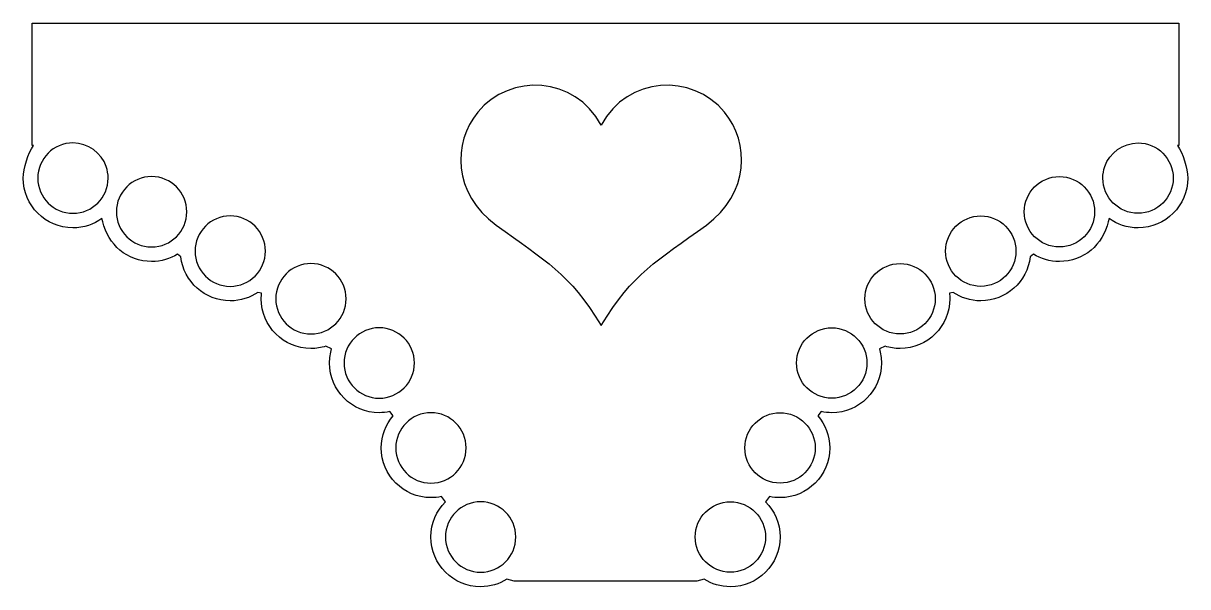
# Model space of a CAD drawing. Header units: centimetres. Extents: x -8.2 to 8.2, y -3.9 to 3.9.
import ezdxf

# ---------------------------------------------------------------- set-up
doc = ezdxf.new("R2010")
doc.units = ezdxf.units.CM
doc.header["$MEASUREMENT"] = 0
doc.layers.add('Camada 1', color=7, linetype='Continuous')

msp = doc.modelspace()

# ---------------------------------------------------------------- linework, layer by layer
at = {"layer": 'Camada 1'}
msp.add_open_spline([(0.08332, -3.86568), (0.08332, -3.86568), (0.14756, -3.86568), (0.14756, -3.86568), (0.14756, -3.86568), (0.14756, -3.86568), (1.27897, -3.86568), (1.27897, -3.86568), (1.27897, -3.86568), (1.27897, -3.86568), (1.38388, -3.84097), (1.38388, -3.84097), (1.38388, -3.84097), (1.4904, -3.90698), (1.6161, -3.94519), (1.75059, -3.94519), (1.75059, -3.94519), (2.13521, -3.94519), (2.44697, -3.63343), (2.44697, -3.24899), (2.44697, -3.24899), (2.44697, -3.05674), (2.36908, -2.88275), (2.24303, -2.75673), (2.24303, -2.75673), (2.24303, -2.75673), (2.30108, -2.68257), (2.30108, -2.68257), (2.30108, -2.68257), (2.34807, -2.69265), (2.39686, -2.69784), (2.44679, -2.69784), (2.44679, -2.69784), (2.83141, -2.69784), (3.14317, -2.38608), (3.14317, -2.00164), (3.14317, -2.00164), (3.14317, -1.82958), (3.08073, -1.672), (2.97714, -1.5505), (2.97714, -1.5505), (2.97714, -1.5505), (3.02183, -1.49213), (3.02183, -1.49213), (3.02183, -1.49213), (3.0703, -1.50269), (3.12055, -1.50838), (3.17211, -1.50838), (3.17211, -1.50838), (3.55673, -1.50838), (3.86849, -1.19662), (3.86849, -0.81218), (3.86849, -0.81218), (3.86849, -0.74336), (3.85857, -0.67687), (3.84002, -0.61411), (3.84002, -0.61411), (3.84002, -0.61411), (3.92069, -0.57733), (3.92069, -0.57733), (3.92069, -0.57733), (3.98654, -0.59799), (4.05666, -0.60921), (4.12937, -0.60921), (4.12937, -0.60921), (4.51397, -0.60921), (4.82573, -0.29745), (4.82573, 0.08701), (4.82573, 0.08701), (4.82573, 0.114), (4.82425, 0.14067), (4.82134, 0.16686), (4.82134, 0.16686), (4.82134, 0.16686), (4.87158, 0.1771), (4.87158, 0.1771), (4.87158, 0.1771), (4.98265, 0.10196), (5.11666, 0.05804), (5.26076, 0.05804), (5.26076, 0.05804), (5.61837, 0.05804), (5.91288, 0.32752), (5.95272, 0.67439), (5.95272, 0.67439), (5.95272, 0.67439), (5.99759, 0.71278), (5.99759, 0.71278), (5.99759, 0.71278), (6.10379, 0.64708), (6.22902, 0.6092), (6.36303, 0.6092), (6.36303, 0.6092), (6.69953, 0.6092), (6.98038, 0.84777), (7.04526, 1.16506), (7.04526, 1.16506), (7.04526, 1.16506), (7.06055, 1.21059), (7.06055, 1.21059), (7.06055, 1.21059), (7.17469, 1.12897), (7.31442, 1.08081), (7.46534, 1.08081), (7.46534, 1.08081), (7.84994, 1.08081), (8.16154, 1.39257), (8.16154, 1.77701), (8.16154, 1.77701), (8.16154, 1.92158), (8.09484, 2.12195), (8.01956, 2.23334), (8.01956, 2.23334), (8.02591, 2.2335), (8.0321, 2.23368), (8.03792, 2.23368), (8.03792, 2.23368), (8.03792, 2.23368), (8.03794, 3.94522), (8.03794, 3.94522), (8.03794, 3.94522), (8.03794, 3.94522), (0.06054, 3.94522), (0.06054, 3.94522), (0.06054, 3.94522), (0.06054, 3.94522), (-0.06046, 3.94522), (-0.06046, 3.94522), (-0.06046, 3.94522), (-0.06046, 3.94522), (-8.03799, 3.94522), (-8.03799, 3.94522), (-8.03799, 3.94522), (-8.03799, 3.94522), (-8.03799, 2.23371), (-8.03799, 2.23371), (-8.03799, 2.23371), (-8.03214, 2.23371), (-8.02595, 2.23355), (-8.01952, 2.23337), (-8.01952, 2.23337), (-8.0949, 2.122), (-8.16158, 1.92163), (-8.16158, 1.77706), (-8.16158, 1.77706), (-8.16158, 1.39259), (-7.8499, 1.08086), (-7.46538, 1.08086), (-7.46538, 1.08086), (-7.31436, 1.08086), (-7.17468, 1.12899), (-7.06059, 1.21064), (-7.06059, 1.21064), (-7.06059, 1.21064), (-7.04522, 1.16511), (-7.04522, 1.16511), (-7.04522, 1.16511), (-6.98032, 0.84782), (-6.69957, 0.60925), (-6.36299, 0.60925), (-6.36299, 0.60925), (-6.22898, 0.60925), (-6.10375, 0.64714), (-5.99755, 0.71283), (-5.99755, 0.71283), (-5.99755, 0.71283), (-5.95268, 0.67444), (-5.95268, 0.67444), (-5.95268, 0.67444), (-5.91283, 0.32757), (-5.61833, 0.05809), (-5.26069, 0.05809), (-5.26069, 0.05809), (-5.1166, 0.05809), (-4.98259, 0.10201), (-4.87151, 0.17715), (-4.87151, 0.17715), (-4.87151, 0.17715), (-4.82127, 0.16691), (-4.82127, 0.16691), (-4.82127, 0.16691), (-4.82418, 0.14072), (-4.82566, 0.11405), (-4.82566, 0.08706), (-4.82566, 0.08706), (-4.82566, -0.29741), (-4.5139, -0.60916), (-4.1293, -0.60916), (-4.1293, -0.60916), (-4.05659, -0.60916), (-3.9865, -0.59794), (-3.92065, -0.57728), (-3.92065, -0.57728), (-3.92065, -0.57728), (-3.83998, -0.61406), (-3.83998, -0.61406), (-3.83998, -0.61406), (-3.85853, -0.67682), (-3.86845, -0.74334), (-3.86845, -0.81213), (-3.86845, -0.81213), (-3.86845, -1.19657), (-3.55669, -1.50833), (-3.17207, -1.50833), (-3.17207, -1.50833), (-3.12053, -1.50833), (-3.07026, -1.50264), (-3.02181, -1.49208), (-3.02181, -1.49208), (-3.02181, -1.49208), (-2.9771, -1.55045), (-2.9771, -1.55045), (-2.9771, -1.55045), (-3.08068, -1.67195), (-3.14313, -1.82953), (-3.14313, -2.00159), (-3.14313, -2.00159), (-3.14313, -2.38603), (-2.83137, -2.69779), (-2.44677, -2.69779), (-2.44677, -2.69779), (-2.39684, -2.69779), (-2.34805, -2.6926), (-2.30104, -2.68252), (-2.30104, -2.68252), (-2.30104, -2.68252), (-2.24299, -2.75668), (-2.24299, -2.75668), (-2.24299, -2.75668), (-2.36904, -2.88273), (-2.44693, -3.05672), (-2.44693, -3.24894), (-2.44693, -3.24894), (-2.44693, -3.63338), (-2.13517, -3.94514), (-1.75055, -3.94514), (-1.75055, -3.94514), (-1.61606, -3.94514), (-1.49036, -3.90693), (-1.38384, -3.84092), (-1.38384, -3.84092), (-1.38384, -3.84092), (-1.27893, -3.86563), (-1.27893, -3.86563), (-1.27893, -3.86563), (-1.27893, -3.86563), (-0.14751, -3.86563), (-0.14751, -3.86563), (-0.14751, -3.86563), (-0.14751, -3.86563), (-0.08326, -3.86563), (-0.08326, -3.86563), (-0.08326, -3.86563), (-0.08326, -3.86563), (0.08332, -3.86563), (0.08332, -3.86563), (0.08332, -3.86563), (0.08332, -3.86563), (0.08332, -3.86568), (0.08332, -3.86568)], degree=3, knots=[0, 0, 0, 0, 0.01515152, 0.01515152, 0.01515152, 0.01515152, 0.03030303, 0.03030303, 0.03030303, 0.03030303, 0.04545455, 0.04545455, 0.04545455, 0.04545455, 0.06060606, 0.06060606, 0.06060606, 0.06060606, 0.07575758, 0.07575758, 0.07575758, 0.07575758, 0.09090909, 0.09090909, 0.09090909, 0.09090909, 0.10606061, 0.10606061, 0.10606061, 0.10606061, 0.12121212, 0.12121212, 0.12121212, 0.12121212, 0.13636364, 0.13636364, 0.13636364, 0.13636364, 0.15151515, 0.15151515, 0.15151515, 0.15151515, 0.16666667, 0.16666667, 0.16666667, 0.16666667, 0.18181818, 0.18181818, 0.18181818, 0.18181818, 0.1969697, 0.1969697, 0.1969697, 0.1969697, 0.21212121, 0.21212121, 0.21212121, 0.21212121, 0.22727273, 0.22727273, 0.22727273, 0.22727273, 0.24242424, 0.24242424, 0.24242424, 0.24242424, 0.25757576, 0.25757576, 0.25757576, 0.25757576, 0.27272727, 0.27272727, 0.27272727, 0.27272727, 0.28787879, 0.28787879, 0.28787879, 0.28787879, 0.3030303, 0.3030303, 0.3030303, 0.3030303, 0.31818182, 0.31818182, 0.31818182, 0.31818182, 0.33333333, 0.33333333, 0.33333333, 0.33333333, 0.34848485, 0.34848485, 0.34848485, 0.34848485, 0.36363636, 0.36363636, 0.36363636, 0.36363636, 0.37878788, 0.37878788, 0.37878788, 0.37878788, 0.39393939, 0.39393939, 0.39393939, 0.39393939, 0.40909091, 0.40909091, 0.40909091, 0.40909091, 0.42424242, 0.42424242, 0.42424242, 0.42424242, 0.43939394, 0.43939394, 0.43939394, 0.43939394, 0.45454545, 0.45454545, 0.45454545, 0.45454545, 0.46969697, 0.46969697, 0.46969697, 0.46969697, 0.48484848, 0.48484848, 0.48484848, 0.48484848, 0.5, 0.5, 0.5, 0.5, 0.51515152, 0.51515152, 0.51515152, 0.51515152, 0.53030303, 0.53030303, 0.53030303, 0.53030303, 0.54545455, 0.54545455, 0.54545455, 0.54545455, 0.56060606, 0.56060606, 0.56060606, 0.56060606, 0.57575758, 0.57575758, 0.57575758, 0.57575758, 0.59090909, 0.59090909, 0.59090909, 0.59090909, 0.60606061, 0.60606061, 0.60606061, 0.60606061, 0.62121212, 0.62121212, 0.62121212, 0.62121212, 0.63636364, 0.63636364, 0.63636364, 0.63636364, 0.65151515, 0.65151515, 0.65151515, 0.65151515, 0.66666667, 0.66666667, 0.66666667, 0.66666667, 0.68181818, 0.68181818, 0.68181818, 0.68181818, 0.6969697, 0.6969697, 0.6969697, 0.6969697, 0.71212121, 0.71212121, 0.71212121, 0.71212121, 0.72727273, 0.72727273, 0.72727273, 0.72727273, 0.74242424, 0.74242424, 0.74242424, 0.74242424, 0.75757576, 0.75757576, 0.75757576, 0.75757576, 0.77272727, 0.77272727, 0.77272727, 0.77272727, 0.78787879, 0.78787879, 0.78787879, 0.78787879, 0.8030303, 0.8030303, 0.8030303, 0.8030303, 0.81818182, 0.81818182, 0.81818182, 0.81818182, 0.83333333, 0.83333333, 0.83333333, 0.83333333, 0.84848485, 0.84848485, 0.84848485, 0.84848485, 0.86363636, 0.86363636, 0.86363636, 0.86363636, 0.87878788, 0.87878788, 0.87878788, 0.87878788, 0.89393939, 0.89393939, 0.89393939, 0.89393939, 0.90909091, 0.90909091, 0.90909091, 0.90909091, 0.92424242, 0.92424242, 0.92424242, 0.92424242, 0.93939394, 0.93939394, 0.93939394, 0.93939394, 0.95454545, 0.95454545, 0.95454545, 0.95454545, 0.96969697, 0.96969697, 0.96969697, 0.96969697, 1, 1, 1, 1], dxfattribs=at)
at = {"layer": 'Camada 1', "color": 7}
for points, knots in [([(-0.06093, -0.2859), (-0.5049, 0.44919), (-0.84285, 0.61424), (-1.53434, 1.11954), (-1.53434, 1.11954), (-2.14143, 1.56253), (-2.14177, 2.27566), (-1.79032, 2.70209), (-1.79032, 2.70209), (-1.33643, 3.24851), (-0.43076, 3.2098), (-0.06092, 2.51977), (-0.06092, 2.51977), (0.30921, 3.2098), (1.21376, 3.24851), (1.66816, 2.70209), (1.66816, 2.70209), (2.02141, 2.27566), (2.01992, 1.56256), (1.41382, 1.11954), (1.41382, 1.11954), (0.72131, 0.61424), (0.38367, 0.4492), (-0.06093, -0.2859)], [0, 0, 0, 0, 0.14285714, 0.14285714, 0.14285714, 0.14285714, 0.28571429, 0.28571429, 0.28571429, 0.28571429, 0.42857143, 0.42857143, 0.42857143, 0.42857143, 0.57142857, 0.57142857, 0.57142857, 0.57142857, 0.71428571, 0.71428571, 0.71428571, 0.71428571, 1, 1, 1, 1]), ([(-6.9991, 1.93806), (-6.98169, 1.88766), (-6.97227, 1.8335), (-6.97227, 1.77706), (-6.97227, 1.77706), (-6.97227, 1.5048), (-7.19304, 1.28396), (-7.46537, 1.28396), (-7.46537, 1.28396), (-7.7377, 1.28396), (-7.95845, 1.5048), (-7.95845, 1.77706), (-7.95845, 1.77706), (-7.95845, 1.91319), (-7.90323, 2.03646), (-7.81404, 2.12573), (-7.81404, 2.12573), (-7.72482, 2.21503), (-7.60155, 2.27014), (-7.46537, 2.27014), (-7.46537, 2.27014), (-7.24937, 2.27014), (-7.06586, 2.13126), (-6.9991, 1.93806)], [0, 0, 0, 0, 0.14285714, 0.14285714, 0.14285714, 0.14285714, 0.28571429, 0.28571429, 0.28571429, 0.28571429, 0.42857143, 0.42857143, 0.42857143, 0.42857143, 0.57142857, 0.57142857, 0.57142857, 0.57142857, 0.71428571, 0.71428571, 0.71428571, 0.71428571, 1, 1, 1, 1]), ([(6.9991, 1.93806), (6.98169, 1.88766), (6.97224, 1.8335), (6.97224, 1.77706), (6.97224, 1.77706), (6.97224, 1.5048), (7.19309, 1.28396), (7.46534, 1.28396), (7.46534, 1.28396), (7.73776, 1.28396), (7.95844, 1.50481), (7.95844, 1.77706), (7.95844, 1.77706), (7.95844, 1.91319), (7.9033, 2.03646), (7.81403, 2.12573), (7.81403, 2.12573), (7.72489, 2.21503), (7.60162, 2.27014), (7.46534, 2.27014), (7.46534, 2.27014), (7.24937, 2.27014), (7.06594, 2.13126), (6.9991, 1.93806)], [0, 0, 0, 0, 0.14285714, 0.14285714, 0.14285714, 0.14285714, 0.28571429, 0.28571429, 0.28571429, 0.28571429, 0.42857143, 0.42857143, 0.42857143, 0.42857143, 0.57142857, 0.57142857, 0.57142857, 0.57142857, 0.71428571, 0.71428571, 0.71428571, 0.71428571, 1, 1, 1, 1]), ([(-6.85607, 1.30544), (-6.85607, 1.5777), (-6.63538, 1.79852), (-6.36297, 1.79852), (-6.36297, 1.79852), (-6.09071, 1.79852), (-5.86989, 1.57767), (-5.86989, 1.30544), (-5.86989, 1.30544), (-5.86989, 1.03321), (-6.09074, 0.81234), (-6.36297, 0.81234), (-6.36297, 0.81234), (-6.63538, 0.81234), (-6.85607, 1.03318), (-6.85607, 1.30544)], [0, 0, 0, 0, 0.2, 0.2, 0.2, 0.2, 0.4, 0.4, 0.4, 0.4, 0.6, 0.6, 0.6, 0.6, 1, 1, 1, 1]), ([(6.85615, 1.30544), (6.85615, 1.5777), (6.63546, 1.79852), (6.36305, 1.79852), (6.36305, 1.79852), (6.09082, 1.79852), (5.86997, 1.57767), (5.86997, 1.30544), (5.86997, 1.30544), (5.86997, 1.03321), (6.09082, 0.81234), (6.36305, 0.81234), (6.36305, 0.81234), (6.63546, 0.81234), (6.85615, 1.03318), (6.85615, 1.30544)], [0, 0, 0, 0, 0.2, 0.2, 0.2, 0.2, 0.4, 0.4, 0.4, 0.4, 0.6, 0.6, 0.6, 0.6, 1, 1, 1, 1]), ([(-5.75379, 0.75426), (-5.75379, 1.02652), (-5.5331, 1.24736), (-5.26069, 1.24736), (-5.26069, 1.24736), (-4.98843, 1.24736), (-4.76759, 1.02651), (-4.76759, 0.75426), (-4.76759, 0.75426), (-4.76759, 0.48203), (-4.98844, 0.26118), (-5.26069, 0.26118), (-5.26069, 0.26118), (-5.53307, 0.26118), (-5.75379, 0.48203), (-5.75379, 0.75426)], [0, 0, 0, 0, 0.2, 0.2, 0.2, 0.2, 0.4, 0.4, 0.4, 0.4, 0.6, 0.6, 0.6, 0.6, 1, 1, 1, 1]), ([(5.75387, 0.75426), (5.75387, 1.02652), (5.53315, 1.24736), (5.26077, 1.24736), (5.26077, 1.24736), (4.98851, 1.24736), (4.76767, 1.02651), (4.76767, 0.75426), (4.76767, 0.75426), (4.76767, 0.48203), (4.98852, 0.26118), (5.26077, 0.26118), (5.26077, 0.26118), (5.53315, 0.26118), (5.75387, 0.48203), (5.75387, 0.75426)], [0, 0, 0, 0, 0.2, 0.2, 0.2, 0.2, 0.4, 0.4, 0.4, 0.4, 0.6, 0.6, 0.6, 0.6, 1, 1, 1, 1]), ([(-4.62235, 0.08701), (-4.62235, 0.35924), (-4.40166, 0.58009), (-4.12927, 0.58009), (-4.12927, 0.58009), (-3.85701, 0.58009), (-3.63617, 0.35924), (-3.63617, 0.08701), (-3.63617, 0.08701), (-3.63617, -0.18525), (-3.85702, -0.40607), (-4.12927, -0.40607), (-4.12927, -0.40607), (-4.40169, -0.40607), (-4.62235, -0.18522), (-4.62235, 0.08701)], [0, 0, 0, 0, 0.2, 0.2, 0.2, 0.2, 0.4, 0.4, 0.4, 0.4, 0.6, 0.6, 0.6, 0.6, 1, 1, 1, 1]), ([(4.62243, 0.08701), (4.62243, 0.35924), (4.40174, 0.58009), (4.12935, 0.58009), (4.12935, 0.58009), (3.85709, 0.58009), (3.63625, 0.35924), (3.63625, 0.08701), (3.63625, 0.08701), (3.63625, -0.18525), (3.8571, -0.40607), (4.12935, -0.40607), (4.12935, -0.40607), (4.40174, -0.40607), (4.62243, -0.18522), (4.62243, 0.08701)], [0, 0, 0, 0, 0.2, 0.2, 0.2, 0.2, 0.4, 0.4, 0.4, 0.4, 0.6, 0.6, 0.6, 0.6, 1, 1, 1, 1]), ([(-3.66514, -0.81218), (-3.66514, -0.53992), (-3.44445, -0.31908), (-3.17204, -0.31908), (-3.17204, -0.31908), (-2.89978, -0.31908), (-2.67896, -0.53993), (-2.67896, -0.81218), (-2.67896, -0.81218), (-2.67896, -1.08441), (-2.89981, -1.30528), (-3.17204, -1.30528), (-3.17204, -1.30528), (-3.44443, -1.30526), (-3.66514, -1.08441), (-3.66514, -0.81218)], [0, 0, 0, 0, 0.2, 0.2, 0.2, 0.2, 0.4, 0.4, 0.4, 0.4, 0.6, 0.6, 0.6, 0.6, 1, 1, 1, 1]), ([(3.66522, -0.81218), (3.66522, -0.53992), (3.44453, -0.31908), (3.17212, -0.31908), (3.17212, -0.31908), (2.89989, -0.31908), (2.67902, -0.53993), (2.67902, -0.81218), (2.67902, -0.81218), (2.67902, -1.08441), (2.89989, -1.30528), (3.17212, -1.30528), (3.17212, -1.30528), (3.44453, -1.30526), (3.66522, -1.08441), (3.66522, -0.81218)], [0, 0, 0, 0, 0.2, 0.2, 0.2, 0.2, 0.4, 0.4, 0.4, 0.4, 0.6, 0.6, 0.6, 0.6, 1, 1, 1, 1]), ([(-2.93981, -2.00164), (-2.93981, -1.72941), (-2.71912, -1.50854), (-2.44673, -1.50854), (-2.44673, -1.50854), (-2.17447, -1.50854), (-1.95363, -1.72941), (-1.95363, -2.00164), (-1.95363, -2.00164), (-1.95363, -2.27387), (-2.17448, -2.49474), (-2.44673, -2.49474), (-2.44673, -2.49474), (-2.71912, -2.49472), (-2.93981, -2.27387), (-2.93981, -2.00164)], [0, 0, 0, 0, 0.2, 0.2, 0.2, 0.2, 0.4, 0.4, 0.4, 0.4, 0.6, 0.6, 0.6, 0.6, 1, 1, 1, 1]), ([(2.93989, -2.00164), (2.93989, -1.72941), (2.7192, -1.50854), (2.44679, -1.50854), (2.44679, -1.50854), (2.17456, -1.50854), (1.95371, -1.72941), (1.95371, -2.00164), (1.95371, -2.00164), (1.95371, -2.27387), (2.17456, -2.49474), (2.44679, -2.49474), (2.44679, -2.49474), (2.7192, -2.49472), (2.93989, -2.27387), (2.93989, -2.00164)], [0, 0, 0, 0, 0.2, 0.2, 0.2, 0.2, 0.4, 0.4, 0.4, 0.4, 0.6, 0.6, 0.6, 0.6, 1, 1, 1, 1]), ([(-2.24359, -3.24899), (-2.24359, -2.97676), (-2.0229, -2.75589), (-1.75049, -2.75589), (-1.75049, -2.75589), (-1.47823, -2.75589), (-1.25741, -2.97676), (-1.25741, -3.24899), (-1.25741, -3.24899), (-1.25741, -3.52122), (-1.47826, -3.74209), (-1.75049, -3.74209), (-1.75049, -3.74209), (-2.0229, -3.74209), (-2.24359, -3.52122), (-2.24359, -3.24899)], [0, 0, 0, 0, 0.2, 0.2, 0.2, 0.2, 0.4, 0.4, 0.4, 0.4, 0.6, 0.6, 0.6, 0.6, 1, 1, 1, 1]), ([(2.24367, -3.24899), (2.24367, -2.97676), (2.02298, -2.75589), (1.75057, -2.75589), (1.75057, -2.75589), (1.47834, -2.75589), (1.25749, -2.97676), (1.25749, -3.24899), (1.25749, -3.24899), (1.25749, -3.52122), (1.47834, -3.74209), (1.75057, -3.74209), (1.75057, -3.74209), (2.02298, -3.74209), (2.24367, -3.52122), (2.24367, -3.24899)], [0, 0, 0, 0, 0.2, 0.2, 0.2, 0.2, 0.4, 0.4, 0.4, 0.4, 0.6, 0.6, 0.6, 0.6, 1, 1, 1, 1])]:
    msp.add_open_spline(points, degree=3, knots=knots, dxfattribs=at)

doc.saveas('drawing.dxf')
